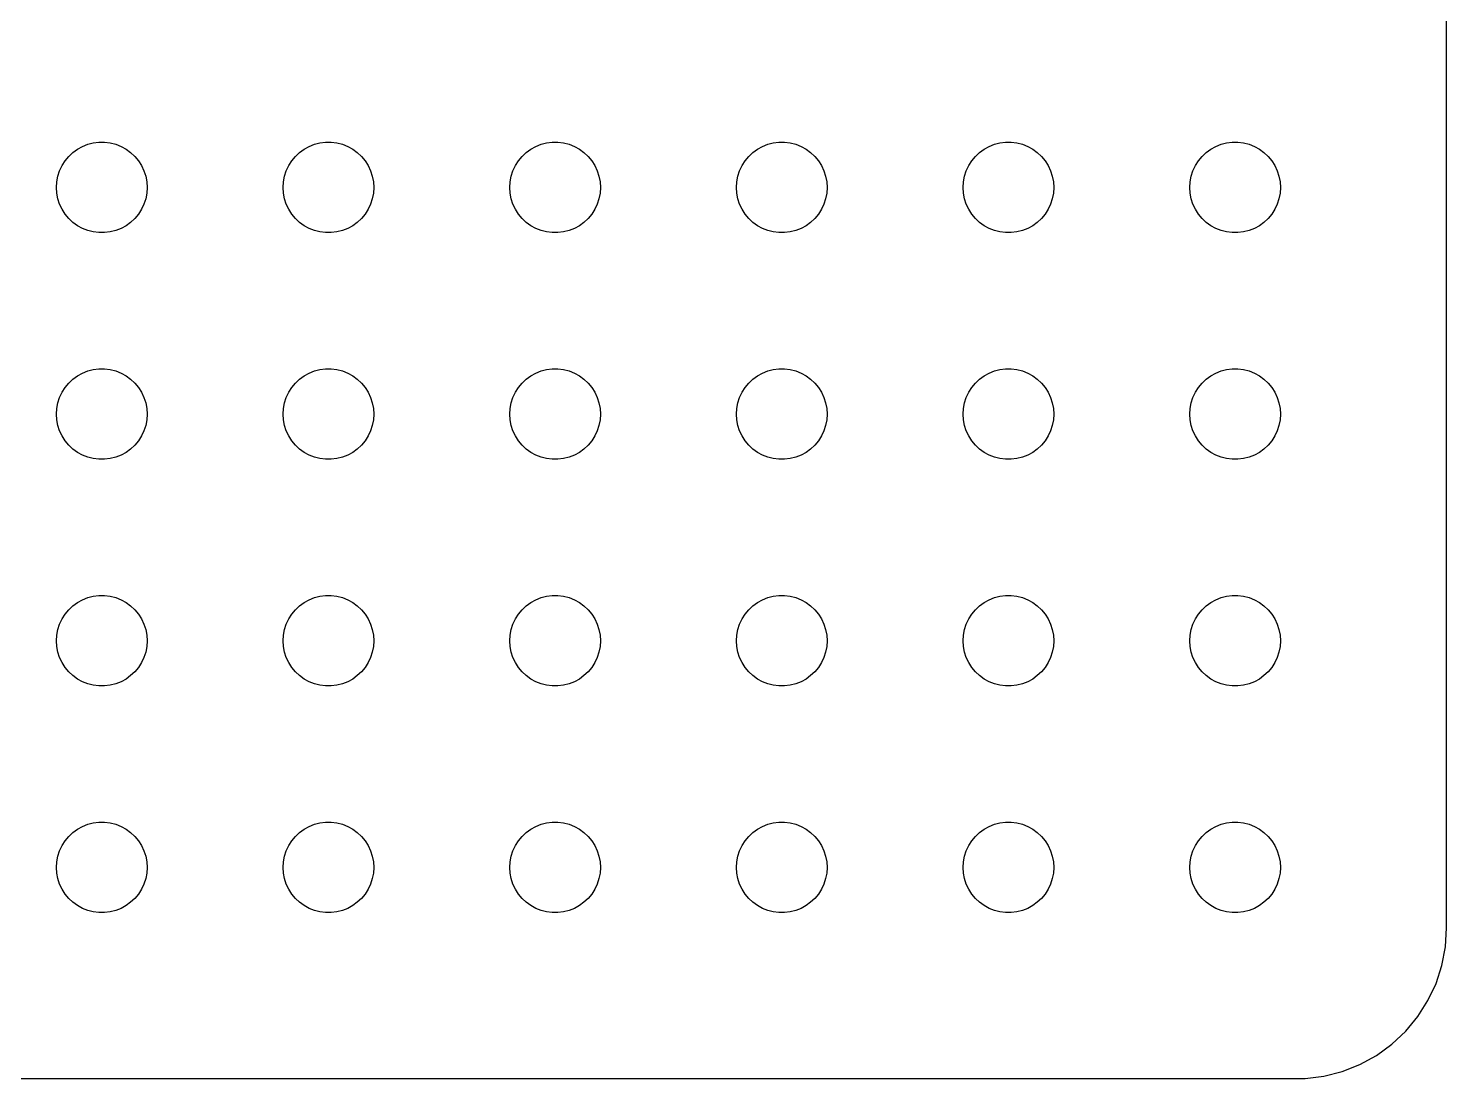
# Model space of a CAD drawing. Header units: metres. Extents: x -180 to 180, y -37 to 37.
# Drawn here: x 132.57 to 179.5, y -36.99 to -2.24 of the extents above; entities that cross this region are included whole.
import ezdxf

# ---------------------------------------------------------------- set-up
doc = ezdxf.new("R2010")
doc.units = ezdxf.units.M

msp = doc.modelspace()

# ---------------------------------------------------------------- linework, layer by layer
for p, q in [((179.5, -32), (179.5, 32)), ((134.361, -6.14275), (134.536, -6.07341)), ((134.536, -6.07341), (134.719, -6.02657)), ((134.719, -6.02657), (134.906, -6.00294)), ((134.906, -6.00294), (135.094, -6.00294)), ((135.094, -6.00294), (135.281, -6.02657)), ((135.281, -6.02657), (135.464, -6.07341)), ((135.464, -6.07341), (135.639, -6.14275)), ((141.861, -6.14275), (142.036, -6.07341)), ((142.036, -6.07341), (142.219, -6.02657)), ((142.219, -6.02657), (142.406, -6.00294)), ((142.406, -6.00294), (142.594, -6.00294)), ((142.594, -6.00294), (142.781, -6.02657)), ((142.781, -6.02657), (142.964, -6.07341)), ((142.964, -6.07341), (143.139, -6.14275)), ((149.361, -6.14275), (149.536, -6.07341)), ((149.536, -6.07341), (149.719, -6.02657)), ((149.719, -6.02657), (149.906, -6.00294)), ((149.906, -6.00294), (150.094, -6.00294)), ((150.094, -6.00294), (150.281, -6.02657)), ((150.281, -6.02657), (150.464, -6.07341)), ((150.464, -6.07341), (150.639, -6.14275)), ((156.861, -6.14275), (157.036, -6.07341)), ((157.036, -6.07341), (157.219, -6.02657)), ((157.219, -6.02657), (157.406, -6.00294)), ((157.406, -6.00294), (157.594, -6.00294)), ((157.594, -6.00294), (157.781, -6.02657)), ((157.781, -6.02657), (157.964, -6.07341)), ((157.964, -6.07341), (158.139, -6.14275)), ((164.361, -6.14275), (164.536, -6.07341)), ((164.536, -6.07341), (164.719, -6.02657)), ((164.719, -6.02657), (164.906, -6.00294)), ((164.906, -6.00294), (165.094, -6.00294)), ((165.094, -6.00294), (165.281, -6.02657)), ((165.281, -6.02657), (165.464, -6.07341)), ((165.464, -6.07341), (165.639, -6.14275)), ((171.861, -6.14275), (172.036, -6.07341)), ((172.036, -6.07341), (172.219, -6.02657)), ((172.219, -6.02657), (172.406, -6.00294)), ((172.406, -6.00294), (172.594, -6.00294)), ((172.594, -6.00294), (172.781, -6.02657)), ((172.781, -6.02657), (172.964, -6.07341)), ((172.964, -6.07341), (173.139, -6.14275)), ((133.786, -6.61832), (133.907, -6.47318)), ((133.907, -6.47318), (134.044, -6.34422)), ((134.044, -6.34422), (134.196, -6.23351)), ((134.196, -6.23351), (134.361, -6.14275)), ((135.639, -6.14275), (135.804, -6.23351)), ((135.804, -6.23351), (135.956, -6.34422)), ((135.956, -6.34422), (136.093, -6.47318)), ((136.093, -6.47318), (136.214, -6.61832)), ((141.286, -6.61832), (141.407, -6.47318)), ((141.407, -6.47318), (141.544, -6.34422)), ((141.544, -6.34422), (141.696, -6.23351)), ((141.696, -6.23351), (141.861, -6.14275)), ((143.139, -6.14275), (143.304, -6.23351)), ((143.304, -6.23351), (143.456, -6.34422)), ((143.456, -6.34422), (143.593, -6.47318)), ((143.593, -6.47318), (143.714, -6.61832)), ((148.786, -6.61832), (148.907, -6.47318)), ((148.907, -6.47318), (149.044, -6.34422)), ((149.044, -6.34422), (149.196, -6.23351)), ((149.196, -6.23351), (149.361, -6.14275)), ((150.639, -6.14275), (150.804, -6.23351)), ((150.804, -6.23351), (150.956, -6.34422)), ((150.956, -6.34422), (151.093, -6.47318)), ((151.093, -6.47318), (151.214, -6.61832)), ((156.286, -6.61832), (156.407, -6.47318)), ((156.407, -6.47318), (156.544, -6.34422)), ((156.544, -6.34422), (156.696, -6.23351)), ((156.696, -6.23351), (156.861, -6.14275)), ((158.139, -6.14275), (158.304, -6.23351)), ((158.304, -6.23351), (158.456, -6.34422)), ((158.456, -6.34422), (158.593, -6.47318)), ((158.593, -6.47318), (158.714, -6.61832)), ((163.786, -6.61832), (163.907, -6.47318)), ((163.907, -6.47318), (164.044, -6.34422)), ((164.044, -6.34422), (164.196, -6.23351)), ((164.196, -6.23351), (164.361, -6.14275)), ((165.639, -6.14275), (165.804, -6.23351)), ((165.804, -6.23351), (165.956, -6.34422)), ((165.956, -6.34422), (166.093, -6.47318)), ((166.093, -6.47318), (166.214, -6.61832)), ((171.286, -6.61832), (171.407, -6.47318)), ((171.407, -6.47318), (171.544, -6.34422)), ((171.544, -6.34422), (171.696, -6.23351)), ((171.696, -6.23351), (171.861, -6.14275)), ((173.139, -6.14275), (173.304, -6.23351)), ((173.304, -6.23351), (173.456, -6.34422)), ((173.456, -6.34422), (173.593, -6.47318)), ((173.593, -6.47318), (173.714, -6.61832)), ((133.547, -7.12695), (133.605, -6.9478)), ((133.605, -6.9478), (133.686, -6.77736)), ((133.686, -6.77736), (133.786, -6.61832)), ((136.214, -6.61832), (136.314, -6.77736)), ((136.314, -6.77736), (136.395, -6.9478)), ((136.395, -6.9478), (136.453, -7.12695)), ((141.047, -7.12695), (141.105, -6.9478)), ((141.105, -6.9478), (141.186, -6.77736)), ((141.186, -6.77736), (141.286, -6.61832)), ((143.714, -6.61832), (143.814, -6.77736)), ((143.814, -6.77736), (143.895, -6.9478)), ((143.895, -6.9478), (143.953, -7.12695)), ((148.547, -7.12695), (148.605, -6.9478)), ((148.605, -6.9478), (148.686, -6.77736)), ((148.686, -6.77736), (148.786, -6.61832)), ((151.214, -6.61832), (151.314, -6.77736)), ((151.314, -6.77736), (151.395, -6.9478)), ((151.395, -6.9478), (151.453, -7.12695)), ((156.047, -7.12695), (156.105, -6.9478)), ((156.105, -6.9478), (156.186, -6.77736)), ((156.186, -6.77736), (156.286, -6.61832)), ((158.714, -6.61832), (158.814, -6.77736)), ((158.814, -6.77736), (158.895, -6.9478)), ((158.895, -6.9478), (158.953, -7.12695)), ((163.547, -7.12695), (163.605, -6.9478)), ((163.605, -6.9478), (163.686, -6.77736)), ((163.686, -6.77736), (163.786, -6.61832)), ((166.214, -6.61832), (166.314, -6.77736)), ((166.314, -6.77736), (166.395, -6.9478)), ((166.395, -6.9478), (166.453, -7.12695)), ((171.047, -7.12695), (171.105, -6.9478)), ((171.105, -6.9478), (171.186, -6.77736)), ((171.186, -6.77736), (171.286, -6.61832)), ((173.714, -6.61832), (173.814, -6.77736)), ((173.814, -6.77736), (173.895, -6.9478)), ((173.895, -6.9478), (173.953, -7.12695)), ((133.5, -7.5), (133.512, -7.312)), ((133.512, -7.68799), (133.5, -7.5)), ((133.512, -7.312), (133.547, -7.12695)), ((136.453, -7.12695), (136.488, -7.312)), ((136.488, -7.312), (136.5, -7.5)), ((136.5, -7.5), (136.488, -7.68799)), ((141, -7.5), (141.012, -7.312)), ((141.012, -7.68799), (141, -7.5)), ((141.012, -7.312), (141.047, -7.12695)), ((143.953, -7.12695), (143.988, -7.312)), ((143.988, -7.312), (144, -7.5)), ((144, -7.5), (143.988, -7.68799)), ((148.5, -7.5), (148.512, -7.312)), ((148.512, -7.68799), (148.5, -7.5)), ((148.512, -7.312), (148.547, -7.12695)), ((151.453, -7.12695), (151.488, -7.312)), ((151.488, -7.312), (151.5, -7.5)), ((151.5, -7.5), (151.488, -7.68799)), ((156, -7.5), (156.012, -7.312)), ((156.012, -7.68799), (156, -7.5)), ((156.012, -7.312), (156.047, -7.12695)), ((158.953, -7.12695), (158.988, -7.312)), ((158.988, -7.312), (159, -7.5)), ((159, -7.5), (158.988, -7.68799)), ((163.5, -7.5), (163.512, -7.312)), ((163.512, -7.68799), (163.5, -7.5)), ((163.512, -7.312), (163.547, -7.12695)), ((166.453, -7.12695), (166.488, -7.312)), ((166.488, -7.312), (166.5, -7.5)), ((166.5, -7.5), (166.488, -7.68799)), ((171, -7.5), (171.012, -7.312)), ((171.012, -7.68799), (171, -7.5)), ((171.012, -7.312), (171.047, -7.12695)), ((173.953, -7.12695), (173.988, -7.312)), ((173.988, -7.312), (174, -7.5)), ((174, -7.5), (173.988, -7.68799)), ((133.547, -7.87303), (133.512, -7.68799)), ((133.605, -8.05219), (133.547, -7.87303)), ((136.453, -7.87303), (136.395, -8.05219)), ((136.488, -7.68799), (136.453, -7.87303)), ((141.047, -7.87303), (141.012, -7.68799)), ((141.105, -8.05219), (141.047, -7.87303)), ((143.953, -7.87303), (143.895, -8.05219)), ((143.988, -7.68799), (143.953, -7.87303)), ((148.547, -7.87303), (148.512, -7.68799)), ((148.605, -8.05219), (148.547, -7.87303)), ((151.453, -7.87303), (151.395, -8.05219)), ((151.488, -7.68799), (151.453, -7.87303)), ((156.047, -7.87303), (156.012, -7.68799)), ((156.105, -8.05219), (156.047, -7.87303)), ((158.953, -7.87303), (158.895, -8.05219)), ((158.988, -7.68799), (158.953, -7.87303)), ((163.547, -7.87303), (163.512, -7.68799)), ((163.605, -8.05219), (163.547, -7.87303)), ((166.453, -7.87303), (166.395, -8.05219)), ((166.488, -7.68799), (166.453, -7.87303)), ((171.047, -7.87303), (171.012, -7.68799)), ((171.105, -8.05219), (171.047, -7.87303)), ((173.953, -7.87303), (173.895, -8.05219)), ((173.988, -7.68799), (173.953, -7.87303)), ((133.686, -8.22263), (133.605, -8.05219)), ((133.786, -8.38167), (133.686, -8.22263)), ((133.907, -8.52681), (133.786, -8.38167)), ((136.214, -8.38167), (136.093, -8.52681)), ((136.314, -8.22263), (136.214, -8.38167)), ((136.395, -8.05219), (136.314, -8.22263)), ((141.186, -8.22263), (141.105, -8.05219)), ((141.286, -8.38167), (141.186, -8.22263)), ((141.407, -8.52681), (141.286, -8.38167)), ((143.714, -8.38167), (143.593, -8.52681)), ((143.814, -8.22263), (143.714, -8.38167)), ((143.895, -8.05219), (143.814, -8.22263)), ((148.686, -8.22263), (148.605, -8.05219)), ((148.786, -8.38167), (148.686, -8.22263)), ((148.907, -8.52681), (148.786, -8.38167)), ((151.214, -8.38167), (151.093, -8.52681)), ((151.314, -8.22263), (151.214, -8.38167)), ((151.395, -8.05219), (151.314, -8.22263)), ((156.186, -8.22263), (156.105, -8.05219)), ((156.286, -8.38167), (156.186, -8.22263)), ((156.407, -8.52681), (156.286, -8.38167)), ((158.714, -8.38167), (158.593, -8.52681)), ((158.814, -8.22263), (158.714, -8.38167)), ((158.895, -8.05219), (158.814, -8.22263)), ((163.686, -8.22263), (163.605, -8.05219)), ((163.786, -8.38167), (163.686, -8.22263)), ((163.907, -8.52681), (163.786, -8.38167)), ((166.214, -8.38167), (166.093, -8.52681)), ((166.314, -8.22263), (166.214, -8.38167)), ((166.395, -8.05219), (166.314, -8.22263)), ((171.186, -8.22263), (171.105, -8.05219)), ((171.286, -8.38167), (171.186, -8.22263)), ((171.407, -8.52681), (171.286, -8.38167)), ((173.714, -8.38167), (173.593, -8.52681)), ((173.814, -8.22263), (173.714, -8.38167)), ((173.895, -8.05219), (173.814, -8.22263)), ((134.044, -8.65576), (133.907, -8.52681)), ((134.196, -8.76648), (134.044, -8.65576)), ((134.361, -8.85724), (134.196, -8.76648)), ((134.536, -8.92657), (134.361, -8.85724)), ((135.639, -8.85724), (135.464, -8.92657)), ((135.804, -8.76648), (135.639, -8.85724)), ((135.956, -8.65576), (135.804, -8.76648)), ((136.093, -8.52681), (135.956, -8.65576)), ((141.544, -8.65576), (141.407, -8.52681)), ((141.696, -8.76648), (141.544, -8.65576)), ((141.861, -8.85724), (141.696, -8.76648)), ((142.036, -8.92657), (141.861, -8.85724)), ((143.139, -8.85724), (142.964, -8.92657)), ((143.304, -8.76648), (143.139, -8.85724)), ((143.456, -8.65576), (143.304, -8.76648)), ((143.593, -8.52681), (143.456, -8.65576)), ((149.044, -8.65576), (148.907, -8.52681)), ((149.196, -8.76648), (149.044, -8.65576)), ((149.361, -8.85724), (149.196, -8.76648)), ((149.536, -8.92657), (149.361, -8.85724)), ((150.639, -8.85724), (150.464, -8.92657)), ((150.804, -8.76648), (150.639, -8.85724)), ((150.956, -8.65576), (150.804, -8.76648)), ((151.093, -8.52681), (150.956, -8.65576)), ((156.544, -8.65576), (156.407, -8.52681)), ((156.696, -8.76648), (156.544, -8.65576)), ((156.861, -8.85724), (156.696, -8.76648)), ((157.036, -8.92657), (156.861, -8.85724)), ((158.139, -8.85724), (157.964, -8.92657)), ((158.304, -8.76648), (158.139, -8.85724)), ((158.456, -8.65576), (158.304, -8.76648)), ((158.593, -8.52681), (158.456, -8.65576)), ((164.044, -8.65576), (163.907, -8.52681)), ((164.196, -8.76648), (164.044, -8.65576)), ((164.361, -8.85724), (164.196, -8.76648)), ((164.536, -8.92657), (164.361, -8.85724)), ((165.639, -8.85724), (165.464, -8.92657)), ((165.804, -8.76648), (165.639, -8.85724)), ((165.956, -8.65576), (165.804, -8.76648)), ((166.093, -8.52681), (165.956, -8.65576)), ((171.544, -8.65576), (171.407, -8.52681)), ((171.696, -8.76648), (171.544, -8.65576)), ((171.861, -8.85724), (171.696, -8.76648)), ((172.036, -8.92657), (171.861, -8.85724)), ((173.139, -8.85724), (172.964, -8.92657)), ((173.304, -8.76648), (173.139, -8.85724)), ((173.456, -8.65576), (173.304, -8.76648)), ((173.593, -8.52681), (173.456, -8.65576)), ((134.719, -8.97342), (134.536, -8.92657)), ((134.906, -8.99704), (134.719, -8.97342)), ((135.094, -8.99704), (134.906, -8.99704)), ((135.281, -8.97342), (135.094, -8.99704)), ((135.464, -8.92657), (135.281, -8.97342)), ((142.219, -8.97342), (142.036, -8.92657)), ((142.406, -8.99704), (142.219, -8.97342)), ((142.594, -8.99704), (142.406, -8.99704)), ((142.781, -8.97342), (142.594, -8.99704)), ((142.964, -8.92657), (142.781, -8.97342)), ((149.719, -8.97342), (149.536, -8.92657)), ((149.906, -8.99704), (149.719, -8.97342)), ((150.094, -8.99704), (149.906, -8.99704)), ((150.281, -8.97342), (150.094, -8.99704)), ((150.464, -8.92657), (150.281, -8.97342)), ((157.219, -8.97342), (157.036, -8.92657)), ((157.406, -8.99704), (157.219, -8.97342)), ((157.594, -8.99704), (157.406, -8.99704)), ((157.781, -8.97342), (157.594, -8.99704)), ((157.964, -8.92657), (157.781, -8.97342)), ((164.719, -8.97342), (164.536, -8.92657)), ((164.906, -8.99704), (164.719, -8.97342)), ((165.094, -8.99704), (164.906, -8.99704)), ((165.281, -8.97342), (165.094, -8.99704)), ((165.464, -8.92657), (165.281, -8.97342)), ((172.219, -8.97342), (172.036, -8.92657)), ((172.406, -8.99704), (172.219, -8.97342)), ((172.594, -8.99704), (172.406, -8.99704)), ((172.781, -8.97342), (172.594, -8.99704)), ((172.964, -8.92657), (172.781, -8.97342)), ((134.361, -13.6427), (134.536, -13.5734)), ((134.536, -13.5734), (134.719, -13.5266)), ((134.719, -13.5266), (134.906, -13.5029)), ((134.906, -13.5029), (135.094, -13.5029)), ((135.094, -13.5029), (135.281, -13.5266)), ((135.281, -13.5266), (135.464, -13.5734)), ((135.464, -13.5734), (135.639, -13.6427)), ((141.861, -13.6427), (142.036, -13.5734)), ((142.036, -13.5734), (142.219, -13.5266)), ((142.219, -13.5266), (142.406, -13.5029)), ((142.406, -13.5029), (142.594, -13.5029)), ((142.594, -13.5029), (142.781, -13.5266)), ((142.781, -13.5266), (142.964, -13.5734)), ((142.964, -13.5734), (143.139, -13.6427)), ((149.361, -13.6427), (149.536, -13.5734)), ((149.536, -13.5734), (149.719, -13.5266)), ((149.719, -13.5266), (149.906, -13.5029)), ((149.906, -13.5029), (150.094, -13.5029)), ((150.094, -13.5029), (150.281, -13.5266)), ((150.281, -13.5266), (150.464, -13.5734)), ((150.464, -13.5734), (150.639, -13.6427)), ((156.861, -13.6427), (157.036, -13.5734)), ((157.036, -13.5734), (157.219, -13.5266)), ((157.219, -13.5266), (157.406, -13.5029)), ((157.406, -13.5029), (157.594, -13.5029)), ((157.594, -13.5029), (157.781, -13.5266)), ((157.781, -13.5266), (157.964, -13.5734)), ((157.964, -13.5734), (158.139, -13.6427)), ((164.361, -13.6427), (164.536, -13.5734)), ((164.536, -13.5734), (164.719, -13.5266)), ((164.719, -13.5266), (164.906, -13.5029)), ((164.906, -13.5029), (165.094, -13.5029)), ((165.094, -13.5029), (165.281, -13.5266)), ((165.281, -13.5266), (165.464, -13.5734)), ((165.464, -13.5734), (165.639, -13.6427)), ((171.861, -13.6427), (172.036, -13.5734)), ((172.036, -13.5734), (172.219, -13.5266)), ((172.219, -13.5266), (172.406, -13.5029)), ((172.406, -13.5029), (172.594, -13.5029)), ((172.594, -13.5029), (172.781, -13.5266)), ((172.781, -13.5266), (172.964, -13.5734)), ((172.964, -13.5734), (173.139, -13.6427)), ((133.786, -14.1183), (133.907, -13.9732)), ((133.907, -13.9732), (134.044, -13.8442)), ((134.044, -13.8442), (134.196, -13.7335)), ((134.196, -13.7335), (134.361, -13.6427)), ((135.639, -13.6427), (135.804, -13.7335)), ((135.804, -13.7335), (135.956, -13.8442)), ((135.956, -13.8442), (136.093, -13.9732)), ((136.093, -13.9732), (136.214, -14.1183)), ((141.286, -14.1183), (141.407, -13.9732)), ((141.407, -13.9732), (141.544, -13.8442)), ((141.544, -13.8442), (141.696, -13.7335)), ((141.696, -13.7335), (141.861, -13.6427)), ((143.139, -13.6427), (143.304, -13.7335)), ((143.304, -13.7335), (143.456, -13.8442)), ((143.456, -13.8442), (143.593, -13.9732)), ((143.593, -13.9732), (143.714, -14.1183)), ((148.786, -14.1183), (148.907, -13.9732)), ((148.907, -13.9732), (149.044, -13.8442)), ((149.044, -13.8442), (149.196, -13.7335)), ((149.196, -13.7335), (149.361, -13.6427)), ((150.639, -13.6427), (150.804, -13.7335)), ((150.804, -13.7335), (150.956, -13.8442)), ((150.956, -13.8442), (151.093, -13.9732)), ((151.093, -13.9732), (151.214, -14.1183)), ((156.286, -14.1183), (156.407, -13.9732)), ((156.407, -13.9732), (156.544, -13.8442)), ((156.544, -13.8442), (156.696, -13.7335)), ((156.696, -13.7335), (156.861, -13.6427)), ((158.139, -13.6427), (158.304, -13.7335)), ((158.304, -13.7335), (158.456, -13.8442)), ((158.456, -13.8442), (158.593, -13.9732)), ((158.593, -13.9732), (158.714, -14.1183)), ((163.786, -14.1183), (163.907, -13.9732)), ((163.907, -13.9732), (164.044, -13.8442)), ((164.044, -13.8442), (164.196, -13.7335)), ((164.196, -13.7335), (164.361, -13.6427)), ((165.639, -13.6427), (165.804, -13.7335)), ((165.804, -13.7335), (165.956, -13.8442)), ((165.956, -13.8442), (166.093, -13.9732)), ((166.093, -13.9732), (166.214, -14.1183)), ((171.286, -14.1183), (171.407, -13.9732)), ((171.407, -13.9732), (171.544, -13.8442)), ((171.544, -13.8442), (171.696, -13.7335)), ((171.696, -13.7335), (171.861, -13.6427)), ((173.139, -13.6427), (173.304, -13.7335)), ((173.304, -13.7335), (173.456, -13.8442)), ((173.456, -13.8442), (173.593, -13.9732)), ((173.593, -13.9732), (173.714, -14.1183)), ((133.547, -14.627), (133.605, -14.4478)), ((133.605, -14.4478), (133.686, -14.2774)), ((133.686, -14.2774), (133.786, -14.1183)), ((136.214, -14.1183), (136.314, -14.2774)), ((136.314, -14.2774), (136.395, -14.4478)), ((136.395, -14.4478), (136.453, -14.627)), ((141.047, -14.627), (141.105, -14.4478)), ((141.105, -14.4478), (141.186, -14.2774)), ((141.186, -14.2774), (141.286, -14.1183)), ((143.714, -14.1183), (143.814, -14.2774)), ((143.814, -14.2774), (143.895, -14.4478)), ((143.895, -14.4478), (143.953, -14.627)), ((148.547, -14.627), (148.605, -14.4478)), ((148.605, -14.4478), (148.686, -14.2774)), ((148.686, -14.2774), (148.786, -14.1183)), ((151.214, -14.1183), (151.314, -14.2774)), ((151.314, -14.2774), (151.395, -14.4478)), ((151.395, -14.4478), (151.453, -14.627)), ((156.047, -14.627), (156.105, -14.4478)), ((156.105, -14.4478), (156.186, -14.2774)), ((156.186, -14.2774), (156.286, -14.1183)), ((158.714, -14.1183), (158.814, -14.2774)), ((158.814, -14.2774), (158.895, -14.4478)), ((158.895, -14.4478), (158.953, -14.627)), ((163.547, -14.627), (163.605, -14.4478)), ((163.605, -14.4478), (163.686, -14.2774)), ((163.686, -14.2774), (163.786, -14.1183)), ((166.214, -14.1183), (166.314, -14.2774)), ((166.314, -14.2774), (166.395, -14.4478)), ((166.395, -14.4478), (166.453, -14.627)), ((171.047, -14.627), (171.105, -14.4478)), ((171.105, -14.4478), (171.186, -14.2774)), ((171.186, -14.2774), (171.286, -14.1183)), ((173.714, -14.1183), (173.814, -14.2774)), ((173.814, -14.2774), (173.895, -14.4478)), ((173.895, -14.4478), (173.953, -14.627)), ((133.5, -15), (133.512, -14.812)), ((133.512, -15.188), (133.5, -15)), ((133.512, -14.812), (133.547, -14.627)), ((136.453, -14.627), (136.488, -14.812)), ((136.488, -14.812), (136.5, -15)), ((136.5, -15), (136.488, -15.188)), ((141, -15), (141.012, -14.812)), ((141.012, -15.188), (141, -15)), ((141.012, -14.812), (141.047, -14.627)), ((143.953, -14.627), (143.988, -14.812)), ((143.988, -14.812), (144, -15)), ((144, -15), (143.988, -15.188)), ((148.5, -15), (148.512, -14.812)), ((148.512, -15.188), (148.5, -15)), ((148.512, -14.812), (148.547, -14.627)), ((151.453, -14.627), (151.488, -14.812)), ((151.488, -14.812), (151.5, -15)), ((151.5, -15), (151.488, -15.188)), ((156, -15), (156.012, -14.812)), ((156.012, -15.188), (156, -15)), ((156.012, -14.812), (156.047, -14.627)), ((158.953, -14.627), (158.988, -14.812)), ((158.988, -14.812), (159, -15)), ((159, -15), (158.988, -15.188)), ((163.5, -15), (163.512, -14.812)), ((163.512, -15.188), (163.5, -15)), ((163.512, -14.812), (163.547, -14.627)), ((166.453, -14.627), (166.488, -14.812)), ((166.488, -14.812), (166.5, -15)), ((166.5, -15), (166.488, -15.188)), ((171, -15), (171.012, -14.812)), ((171.012, -15.188), (171, -15)), ((171.012, -14.812), (171.047, -14.627)), ((173.953, -14.627), (173.988, -14.812)), ((173.988, -14.812), (174, -15)), ((174, -15), (173.988, -15.188)), ((133.547, -15.373), (133.512, -15.188)), ((133.605, -15.5522), (133.547, -15.373)), ((136.453, -15.373), (136.395, -15.5522)), ((136.488, -15.188), (136.453, -15.373)), ((141.047, -15.373), (141.012, -15.188)), ((141.105, -15.5522), (141.047, -15.373)), ((143.953, -15.373), (143.895, -15.5522)), ((143.988, -15.188), (143.953, -15.373)), ((148.547, -15.373), (148.512, -15.188)), ((148.605, -15.5522), (148.547, -15.373)), ((151.453, -15.373), (151.395, -15.5522)), ((151.488, -15.188), (151.453, -15.373)), ((156.047, -15.373), (156.012, -15.188)), ((156.105, -15.5522), (156.047, -15.373)), ((158.953, -15.373), (158.895, -15.5522)), ((158.988, -15.188), (158.953, -15.373)), ((163.547, -15.373), (163.512, -15.188)), ((163.605, -15.5522), (163.547, -15.373)), ((166.453, -15.373), (166.395, -15.5522)), ((166.488, -15.188), (166.453, -15.373)), ((171.047, -15.373), (171.012, -15.188)), ((171.105, -15.5522), (171.047, -15.373)), ((173.953, -15.373), (173.895, -15.5522)), ((173.988, -15.188), (173.953, -15.373)), ((133.686, -15.7226), (133.605, -15.5522)), ((133.786, -15.8817), (133.686, -15.7226)), ((133.907, -16.0268), (133.786, -15.8817)), ((136.214, -15.8817), (136.093, -16.0268)), ((136.314, -15.7226), (136.214, -15.8817)), ((136.395, -15.5522), (136.314, -15.7226)), ((141.186, -15.7226), (141.105, -15.5522)), ((141.286, -15.8817), (141.186, -15.7226)), ((141.407, -16.0268), (141.286, -15.8817)), ((143.714, -15.8817), (143.593, -16.0268)), ((143.814, -15.7226), (143.714, -15.8817)), ((143.895, -15.5522), (143.814, -15.7226)), ((148.686, -15.7226), (148.605, -15.5522)), ((148.786, -15.8817), (148.686, -15.7226)), ((148.907, -16.0268), (148.786, -15.8817)), ((151.214, -15.8817), (151.093, -16.0268)), ((151.314, -15.7226), (151.214, -15.8817)), ((151.395, -15.5522), (151.314, -15.7226)), ((156.186, -15.7226), (156.105, -15.5522)), ((156.286, -15.8817), (156.186, -15.7226)), ((156.407, -16.0268), (156.286, -15.8817)), ((158.714, -15.8817), (158.593, -16.0268)), ((158.814, -15.7226), (158.714, -15.8817)), ((158.895, -15.5522), (158.814, -15.7226)), ((163.686, -15.7226), (163.605, -15.5522)), ((163.786, -15.8817), (163.686, -15.7226)), ((163.907, -16.0268), (163.786, -15.8817)), ((166.214, -15.8817), (166.093, -16.0268)), ((166.314, -15.7226), (166.214, -15.8817)), ((166.395, -15.5522), (166.314, -15.7226)), ((171.186, -15.7226), (171.105, -15.5522)), ((171.286, -15.8817), (171.186, -15.7226)), ((171.407, -16.0268), (171.286, -15.8817)), ((173.714, -15.8817), (173.593, -16.0268)), ((173.814, -15.7226), (173.714, -15.8817)), ((173.895, -15.5522), (173.814, -15.7226)), ((134.044, -16.1558), (133.907, -16.0268)), ((134.196, -16.2665), (134.044, -16.1558)), ((134.361, -16.3572), (134.196, -16.2665)), ((134.536, -16.4266), (134.361, -16.3572)), ((135.639, -16.3572), (135.464, -16.4266)), ((135.804, -16.2665), (135.639, -16.3572)), ((135.956, -16.1558), (135.804, -16.2665)), ((136.093, -16.0268), (135.956, -16.1558)), ((141.544, -16.1558), (141.407, -16.0268)), ((141.696, -16.2665), (141.544, -16.1558)), ((141.861, -16.3572), (141.696, -16.2665)), ((142.036, -16.4266), (141.861, -16.3572)), ((143.139, -16.3572), (142.964, -16.4266)), ((143.304, -16.2665), (143.139, -16.3572)), ((143.456, -16.1558), (143.304, -16.2665)), ((143.593, -16.0268), (143.456, -16.1558)), ((149.044, -16.1558), (148.907, -16.0268)), ((149.196, -16.2665), (149.044, -16.1558)), ((149.361, -16.3572), (149.196, -16.2665)), ((149.536, -16.4266), (149.361, -16.3572)), ((150.639, -16.3572), (150.464, -16.4266)), ((150.804, -16.2665), (150.639, -16.3572)), ((150.956, -16.1558), (150.804, -16.2665)), ((151.093, -16.0268), (150.956, -16.1558)), ((156.544, -16.1558), (156.407, -16.0268)), ((156.696, -16.2665), (156.544, -16.1558)), ((156.861, -16.3572), (156.696, -16.2665)), ((157.036, -16.4266), (156.861, -16.3572)), ((158.139, -16.3572), (157.964, -16.4266)), ((158.304, -16.2665), (158.139, -16.3572)), ((158.456, -16.1558), (158.304, -16.2665)), ((158.593, -16.0268), (158.456, -16.1558)), ((164.044, -16.1558), (163.907, -16.0268)), ((164.196, -16.2665), (164.044, -16.1558)), ((164.361, -16.3572), (164.196, -16.2665)), ((164.536, -16.4266), (164.361, -16.3572)), ((165.639, -16.3572), (165.464, -16.4266)), ((165.804, -16.2665), (165.639, -16.3572)), ((165.956, -16.1558), (165.804, -16.2665)), ((166.093, -16.0268), (165.956, -16.1558)), ((171.544, -16.1558), (171.407, -16.0268)), ((171.696, -16.2665), (171.544, -16.1558)), ((171.861, -16.3572), (171.696, -16.2665)), ((172.036, -16.4266), (171.861, -16.3572)), ((173.139, -16.3572), (172.964, -16.4266)), ((173.304, -16.2665), (173.139, -16.3572)), ((173.456, -16.1558), (173.304, -16.2665)), ((173.593, -16.0268), (173.456, -16.1558)), ((134.719, -16.4734), (134.536, -16.4266)), ((134.906, -16.497), (134.719, -16.4734)), ((135.094, -16.497), (134.906, -16.497)), ((135.281, -16.4734), (135.094, -16.497)), ((135.464, -16.4266), (135.281, -16.4734)), ((142.219, -16.4734), (142.036, -16.4266)), ((142.406, -16.497), (142.219, -16.4734)), ((142.594, -16.497), (142.406, -16.497)), ((142.781, -16.4734), (142.594, -16.497)), ((142.964, -16.4266), (142.781, -16.4734)), ((149.719, -16.4734), (149.536, -16.4266)), ((149.906, -16.497), (149.719, -16.4734)), ((150.094, -16.497), (149.906, -16.497)), ((150.281, -16.4734), (150.094, -16.497)), ((150.464, -16.4266), (150.281, -16.4734)), ((157.219, -16.4734), (157.036, -16.4266)), ((157.406, -16.497), (157.219, -16.4734)), ((157.594, -16.497), (157.406, -16.497)), ((157.781, -16.4734), (157.594, -16.497)), ((157.964, -16.4266), (157.781, -16.4734)), ((164.719, -16.4734), (164.536, -16.4266)), ((164.906, -16.497), (164.719, -16.4734)), ((165.094, -16.497), (164.906, -16.497)), ((165.281, -16.4734), (165.094, -16.497)), ((165.464, -16.4266), (165.281, -16.4734)), ((172.219, -16.4734), (172.036, -16.4266)), ((172.406, -16.497), (172.219, -16.4734)), ((172.594, -16.497), (172.406, -16.497)), ((172.781, -16.4734), (172.594, -16.497)), ((172.964, -16.4266), (172.781, -16.4734)), ((134.361, -21.1427), (134.536, -21.0734)), ((134.536, -21.0734), (134.719, -21.0266)), ((134.719, -21.0266), (134.906, -21.003)), ((134.906, -21.003), (135.094, -21.003)), ((135.094, -21.003), (135.281, -21.0266)), ((135.281, -21.0266), (135.464, -21.0734)), ((135.464, -21.0734), (135.639, -21.1427)), ((141.861, -21.1427), (142.036, -21.0734)), ((142.036, -21.0734), (142.219, -21.0266)), ((142.219, -21.0266), (142.406, -21.003)), ((142.406, -21.003), (142.594, -21.003)), ((142.594, -21.003), (142.781, -21.0266)), ((142.781, -21.0266), (142.964, -21.0734)), ((142.964, -21.0734), (143.139, -21.1427)), ((149.361, -21.1427), (149.536, -21.0734)), ((149.536, -21.0734), (149.719, -21.0266)), ((149.719, -21.0266), (149.906, -21.003)), ((149.906, -21.003), (150.094, -21.003)), ((150.094, -21.003), (150.281, -21.0266)), ((150.281, -21.0266), (150.464, -21.0734)), ((150.464, -21.0734), (150.639, -21.1427)), ((156.861, -21.1427), (157.036, -21.0734)), ((157.036, -21.0734), (157.219, -21.0266)), ((157.219, -21.0266), (157.406, -21.003)), ((157.406, -21.003), (157.594, -21.003)), ((157.594, -21.003), (157.781, -21.0266)), ((157.781, -21.0266), (157.964, -21.0734)), ((157.964, -21.0734), (158.139, -21.1427)), ((164.361, -21.1427), (164.536, -21.0734)), ((164.536, -21.0734), (164.719, -21.0266)), ((164.719, -21.0266), (164.906, -21.003)), ((164.906, -21.003), (165.094, -21.003)), ((165.094, -21.003), (165.281, -21.0266)), ((165.281, -21.0266), (165.464, -21.0734)), ((165.464, -21.0734), (165.639, -21.1427)), ((171.861, -21.1427), (172.036, -21.0734)), ((172.036, -21.0734), (172.219, -21.0266)), ((172.219, -21.0266), (172.406, -21.003)), ((172.406, -21.003), (172.594, -21.003)), ((172.594, -21.003), (172.781, -21.0266)), ((172.781, -21.0266), (172.964, -21.0734)), ((172.964, -21.0734), (173.139, -21.1427)), ((133.786, -21.6183), (133.907, -21.4732)), ((133.907, -21.4732), (134.044, -21.3442)), ((134.044, -21.3442), (134.196, -21.2335)), ((134.196, -21.2335), (134.361, -21.1427)), ((135.639, -21.1427), (135.804, -21.2335)), ((135.804, -21.2335), (135.956, -21.3442)), ((135.956, -21.3442), (136.093, -21.4732)), ((136.093, -21.4732), (136.214, -21.6183)), ((141.286, -21.6183), (141.407, -21.4732)), ((141.407, -21.4732), (141.544, -21.3442)), ((141.544, -21.3442), (141.696, -21.2335)), ((141.696, -21.2335), (141.861, -21.1427)), ((143.139, -21.1427), (143.304, -21.2335)), ((143.304, -21.2335), (143.456, -21.3442)), ((143.456, -21.3442), (143.593, -21.4732)), ((143.593, -21.4732), (143.714, -21.6183)), ((148.786, -21.6183), (148.907, -21.4732)), ((148.907, -21.4732), (149.044, -21.3442)), ((149.044, -21.3442), (149.196, -21.2335)), ((149.196, -21.2335), (149.361, -21.1427)), ((150.639, -21.1427), (150.804, -21.2335)), ((150.804, -21.2335), (150.956, -21.3442)), ((150.956, -21.3442), (151.093, -21.4732)), ((151.093, -21.4732), (151.214, -21.6183)), ((156.286, -21.6183), (156.407, -21.4732)), ((156.407, -21.4732), (156.544, -21.3442)), ((156.544, -21.3442), (156.696, -21.2335)), ((156.696, -21.2335), (156.861, -21.1427)), ((158.139, -21.1427), (158.304, -21.2335)), ((158.304, -21.2335), (158.456, -21.3442)), ((158.456, -21.3442), (158.593, -21.4732)), ((158.593, -21.4732), (158.714, -21.6183)), ((163.786, -21.6183), (163.907, -21.4732)), ((163.907, -21.4732), (164.044, -21.3442)), ((164.044, -21.3442), (164.196, -21.2335)), ((164.196, -21.2335), (164.361, -21.1427)), ((165.639, -21.1427), (165.804, -21.2335)), ((165.804, -21.2335), (165.956, -21.3442)), ((165.956, -21.3442), (166.093, -21.4732)), ((166.093, -21.4732), (166.214, -21.6183)), ((171.286, -21.6183), (171.407, -21.4732)), ((171.407, -21.4732), (171.544, -21.3442)), ((171.544, -21.3442), (171.696, -21.2335)), ((171.696, -21.2335), (171.861, -21.1427)), ((173.139, -21.1427), (173.304, -21.2335)), ((173.304, -21.2335), (173.456, -21.3442)), ((173.456, -21.3442), (173.593, -21.4732)), ((173.593, -21.4732), (173.714, -21.6183)), ((133.547, -22.127), (133.605, -21.9478)), ((133.605, -21.9478), (133.686, -21.7774)), ((133.686, -21.7774), (133.786, -21.6183)), ((136.214, -21.6183), (136.314, -21.7774)), ((136.314, -21.7774), (136.395, -21.9478)), ((136.395, -21.9478), (136.453, -22.127)), ((141.047, -22.127), (141.105, -21.9478)), ((141.105, -21.9478), (141.186, -21.7774)), ((141.186, -21.7774), (141.286, -21.6183)), ((143.714, -21.6183), (143.814, -21.7774)), ((143.814, -21.7774), (143.895, -21.9478)), ((143.895, -21.9478), (143.953, -22.127)), ((148.547, -22.127), (148.605, -21.9478)), ((148.605, -21.9478), (148.686, -21.7774)), ((148.686, -21.7774), (148.786, -21.6183)), ((151.214, -21.6183), (151.314, -21.7774)), ((151.314, -21.7774), (151.395, -21.9478)), ((151.395, -21.9478), (151.453, -22.127)), ((156.047, -22.127), (156.105, -21.9478)), ((156.105, -21.9478), (156.186, -21.7774)), ((156.186, -21.7774), (156.286, -21.6183)), ((158.714, -21.6183), (158.814, -21.7774)), ((158.814, -21.7774), (158.895, -21.9478)), ((158.895, -21.9478), (158.953, -22.127)), ((163.547, -22.127), (163.605, -21.9478)), ((163.605, -21.9478), (163.686, -21.7774)), ((163.686, -21.7774), (163.786, -21.6183)), ((166.214, -21.6183), (166.314, -21.7774)), ((166.314, -21.7774), (166.395, -21.9478)), ((166.395, -21.9478), (166.453, -22.127)), ((171.047, -22.127), (171.105, -21.9478)), ((171.105, -21.9478), (171.186, -21.7774)), ((171.186, -21.7774), (171.286, -21.6183)), ((173.714, -21.6183), (173.814, -21.7774)), ((173.814, -21.7774), (173.895, -21.9478)), ((173.895, -21.9478), (173.953, -22.127)), ((133.5, -22.5), (133.512, -22.312)), ((133.512, -22.688), (133.5, -22.5)), ((133.512, -22.312), (133.547, -22.127)), ((136.453, -22.127), (136.488, -22.312)), ((136.488, -22.312), (136.5, -22.5)), ((136.5, -22.5), (136.488, -22.688)), ((141, -22.5), (141.012, -22.312)), ((141.012, -22.688), (141, -22.5)), ((141.012, -22.312), (141.047, -22.127)), ((143.953, -22.127), (143.988, -22.312)), ((143.988, -22.312), (144, -22.5)), ((144, -22.5), (143.988, -22.688)), ((148.5, -22.5), (148.512, -22.312)), ((148.512, -22.688), (148.5, -22.5)), ((148.512, -22.312), (148.547, -22.127)), ((151.453, -22.127), (151.488, -22.312)), ((151.488, -22.312), (151.5, -22.5)), ((151.5, -22.5), (151.488, -22.688)), ((156, -22.5), (156.012, -22.312)), ((156.012, -22.688), (156, -22.5)), ((156.012, -22.312), (156.047, -22.127)), ((158.953, -22.127), (158.988, -22.312)), ((158.988, -22.312), (159, -22.5)), ((159, -22.5), (158.988, -22.688)), ((163.5, -22.5), (163.512, -22.312)), ((163.512, -22.688), (163.5, -22.5)), ((163.512, -22.312), (163.547, -22.127)), ((166.453, -22.127), (166.488, -22.312)), ((166.488, -22.312), (166.5, -22.5)), ((166.5, -22.5), (166.488, -22.688)), ((171, -22.5), (171.012, -22.312)), ((171.012, -22.688), (171, -22.5)), ((171.012, -22.312), (171.047, -22.127)), ((173.953, -22.127), (173.988, -22.312)), ((173.988, -22.312), (174, -22.5)), ((174, -22.5), (173.988, -22.688)), ((133.547, -22.873), (133.512, -22.688)), ((133.605, -23.0522), (133.547, -22.873)), ((136.453, -22.873), (136.395, -23.0522)), ((136.488, -22.688), (136.453, -22.873)), ((141.047, -22.873), (141.012, -22.688)), ((141.105, -23.0522), (141.047, -22.873)), ((143.953, -22.873), (143.895, -23.0522)), ((143.988, -22.688), (143.953, -22.873)), ((148.547, -22.873), (148.512, -22.688)), ((148.605, -23.0522), (148.547, -22.873)), ((151.453, -22.873), (151.395, -23.0522)), ((151.488, -22.688), (151.453, -22.873)), ((156.047, -22.873), (156.012, -22.688)), ((156.105, -23.0522), (156.047, -22.873)), ((158.953, -22.873), (158.895, -23.0522)), ((158.988, -22.688), (158.953, -22.873)), ((163.547, -22.873), (163.512, -22.688)), ((163.605, -23.0522), (163.547, -22.873)), ((166.453, -22.873), (166.395, -23.0522)), ((166.488, -22.688), (166.453, -22.873)), ((171.047, -22.873), (171.012, -22.688)), ((171.105, -23.0522), (171.047, -22.873)), ((173.953, -22.873), (173.895, -23.0522)), ((173.988, -22.688), (173.953, -22.873)), ((133.686, -23.2226), (133.605, -23.0522)), ((133.786, -23.3817), (133.686, -23.2226)), ((133.907, -23.5268), (133.786, -23.3817)), ((136.214, -23.3817), (136.093, -23.5268)), ((136.314, -23.2226), (136.214, -23.3817)), ((136.395, -23.0522), (136.314, -23.2226)), ((141.186, -23.2226), (141.105, -23.0522)), ((141.286, -23.3817), (141.186, -23.2226)), ((141.407, -23.5268), (141.286, -23.3817)), ((143.714, -23.3817), (143.593, -23.5268)), ((143.814, -23.2226), (143.714, -23.3817)), ((143.895, -23.0522), (143.814, -23.2226)), ((148.686, -23.2226), (148.605, -23.0522)), ((148.786, -23.3817), (148.686, -23.2226)), ((148.907, -23.5268), (148.786, -23.3817)), ((151.214, -23.3817), (151.093, -23.5268)), ((151.314, -23.2226), (151.214, -23.3817)), ((151.395, -23.0522), (151.314, -23.2226)), ((156.186, -23.2226), (156.105, -23.0522)), ((156.286, -23.3817), (156.186, -23.2226)), ((156.407, -23.5268), (156.286, -23.3817)), ((158.714, -23.3817), (158.593, -23.5268)), ((158.814, -23.2226), (158.714, -23.3817)), ((158.895, -23.0522), (158.814, -23.2226)), ((163.686, -23.2226), (163.605, -23.0522)), ((163.786, -23.3817), (163.686, -23.2226)), ((163.907, -23.5268), (163.786, -23.3817)), ((166.214, -23.3817), (166.093, -23.5268)), ((166.314, -23.2226), (166.214, -23.3817)), ((166.395, -23.0522), (166.314, -23.2226)), ((171.186, -23.2226), (171.105, -23.0522)), ((171.286, -23.3817), (171.186, -23.2226)), ((171.407, -23.5268), (171.286, -23.3817)), ((173.714, -23.3817), (173.593, -23.5268)), ((173.814, -23.2226), (173.714, -23.3817)), ((173.895, -23.0522), (173.814, -23.2226)), ((134.044, -23.6558), (133.907, -23.5268)), ((134.196, -23.7665), (134.044, -23.6558)), ((134.361, -23.8572), (134.196, -23.7665)), ((134.536, -23.9266), (134.361, -23.8572)), ((134.719, -23.9734), (134.536, -23.9266)), ((135.464, -23.9266), (135.281, -23.9734)), ((135.639, -23.8572), (135.464, -23.9266)), ((135.804, -23.7665), (135.639, -23.8572)), ((135.956, -23.6558), (135.804, -23.7665)), ((136.093, -23.5268), (135.956, -23.6558)), ((141.544, -23.6558), (141.407, -23.5268)), ((141.696, -23.7665), (141.544, -23.6558)), ((141.861, -23.8572), (141.696, -23.7665)), ((142.036, -23.9266), (141.861, -23.8572)), ((142.219, -23.9734), (142.036, -23.9266)), ((142.964, -23.9266), (142.781, -23.9734)), ((143.139, -23.8572), (142.964, -23.9266)), ((143.304, -23.7665), (143.139, -23.8572)), ((143.456, -23.6558), (143.304, -23.7665)), ((143.593, -23.5268), (143.456, -23.6558)), ((149.044, -23.6558), (148.907, -23.5268)), ((149.196, -23.7665), (149.044, -23.6558)), ((149.361, -23.8572), (149.196, -23.7665)), ((149.536, -23.9266), (149.361, -23.8572)), ((149.719, -23.9734), (149.536, -23.9266)), ((150.464, -23.9266), (150.281, -23.9734)), ((150.639, -23.8572), (150.464, -23.9266)), ((150.804, -23.7665), (150.639, -23.8572)), ((150.956, -23.6558), (150.804, -23.7665)), ((151.093, -23.5268), (150.956, -23.6558)), ((156.544, -23.6558), (156.407, -23.5268)), ((156.696, -23.7665), (156.544, -23.6558)), ((156.861, -23.8572), (156.696, -23.7665)), ((157.036, -23.9266), (156.861, -23.8572)), ((157.219, -23.9734), (157.036, -23.9266)), ((157.964, -23.9266), (157.781, -23.9734)), ((158.139, -23.8572), (157.964, -23.9266)), ((158.304, -23.7665), (158.139, -23.8572)), ((158.456, -23.6558), (158.304, -23.7665)), ((158.593, -23.5268), (158.456, -23.6558)), ((164.044, -23.6558), (163.907, -23.5268)), ((164.196, -23.7665), (164.044, -23.6558)), ((164.361, -23.8572), (164.196, -23.7665)), ((164.536, -23.9266), (164.361, -23.8572)), ((164.719, -23.9734), (164.536, -23.9266)), ((165.464, -23.9266), (165.281, -23.9734)), ((165.639, -23.8572), (165.464, -23.9266)), ((165.804, -23.7665), (165.639, -23.8572)), ((165.956, -23.6558), (165.804, -23.7665)), ((166.093, -23.5268), (165.956, -23.6558)), ((171.544, -23.6558), (171.407, -23.5268)), ((171.696, -23.7665), (171.544, -23.6558)), ((171.861, -23.8572), (171.696, -23.7665)), ((172.036, -23.9266), (171.861, -23.8572)), ((172.219, -23.9734), (172.036, -23.9266)), ((172.964, -23.9266), (172.781, -23.9734)), ((173.139, -23.8572), (172.964, -23.9266)), ((173.304, -23.7665), (173.139, -23.8572)), ((173.456, -23.6558), (173.304, -23.7665)), ((173.593, -23.5268), (173.456, -23.6558)), ((134.906, -23.997), (134.719, -23.9734)), ((135.094, -23.997), (134.906, -23.997)), ((135.281, -23.9734), (135.094, -23.997)), ((142.406, -23.997), (142.219, -23.9734)), ((142.594, -23.997), (142.406, -23.997)), ((142.781, -23.9734), (142.594, -23.997)), ((149.906, -23.997), (149.719, -23.9734)), ((150.094, -23.997), (149.906, -23.997)), ((150.281, -23.9734), (150.094, -23.997)), ((157.406, -23.997), (157.219, -23.9734)), ((157.594, -23.997), (157.406, -23.997)), ((157.781, -23.9734), (157.594, -23.997)), ((164.906, -23.997), (164.719, -23.9734)), ((165.094, -23.997), (164.906, -23.997)), ((165.281, -23.9734), (165.094, -23.997)), ((172.406, -23.997), (172.219, -23.9734)), ((172.594, -23.997), (172.406, -23.997)), ((172.781, -23.9734), (172.594, -23.997)), ((134.361, -28.6427), (134.536, -28.5734)), ((134.536, -28.5734), (134.719, -28.5266)), ((134.719, -28.5266), (134.906, -28.503)), ((134.906, -28.503), (135.094, -28.503)), ((135.094, -28.503), (135.281, -28.5266)), ((135.281, -28.5266), (135.464, -28.5734)), ((135.464, -28.5734), (135.639, -28.6427)), ((141.861, -28.6427), (142.036, -28.5734)), ((142.036, -28.5734), (142.219, -28.5266)), ((142.219, -28.5266), (142.406, -28.503)), ((142.406, -28.503), (142.594, -28.503)), ((142.594, -28.503), (142.781, -28.5266)), ((142.781, -28.5266), (142.964, -28.5734)), ((142.964, -28.5734), (143.139, -28.6427)), ((149.361, -28.6427), (149.536, -28.5734)), ((149.536, -28.5734), (149.719, -28.5266)), ((149.719, -28.5266), (149.906, -28.503)), ((149.906, -28.503), (150.094, -28.503)), ((150.094, -28.503), (150.281, -28.5266)), ((150.281, -28.5266), (150.464, -28.5734)), ((150.464, -28.5734), (150.639, -28.6427)), ((156.861, -28.6427), (157.036, -28.5734)), ((157.036, -28.5734), (157.219, -28.5266)), ((157.219, -28.5266), (157.406, -28.503)), ((157.406, -28.503), (157.594, -28.503)), ((157.594, -28.503), (157.781, -28.5266)), ((157.781, -28.5266), (157.964, -28.5734)), ((157.964, -28.5734), (158.139, -28.6427)), ((164.361, -28.6427), (164.536, -28.5734)), ((164.536, -28.5734), (164.719, -28.5266)), ((164.719, -28.5266), (164.906, -28.503)), ((164.906, -28.503), (165.094, -28.503)), ((165.094, -28.503), (165.281, -28.5266)), ((165.281, -28.5266), (165.464, -28.5734)), ((165.464, -28.5734), (165.639, -28.6427)), ((171.861, -28.6427), (172.036, -28.5734)), ((172.036, -28.5734), (172.219, -28.5266)), ((172.219, -28.5266), (172.406, -28.503)), ((172.406, -28.503), (172.594, -28.503)), ((172.594, -28.503), (172.781, -28.5266)), ((172.781, -28.5266), (172.964, -28.5734)), ((172.964, -28.5734), (173.139, -28.6427)), ((133.786, -29.1183), (133.907, -28.9732)), ((133.907, -28.9732), (134.044, -28.8442)), ((134.044, -28.8442), (134.196, -28.7335)), ((134.196, -28.7335), (134.361, -28.6427)), ((135.639, -28.6427), (135.804, -28.7335)), ((135.804, -28.7335), (135.956, -28.8442)), ((135.956, -28.8442), (136.093, -28.9732)), ((136.093, -28.9732), (136.214, -29.1183)), ((141.286, -29.1183), (141.407, -28.9732)), ((141.407, -28.9732), (141.544, -28.8442)), ((141.544, -28.8442), (141.696, -28.7335)), ((141.696, -28.7335), (141.861, -28.6427)), ((143.139, -28.6427), (143.304, -28.7335)), ((143.304, -28.7335), (143.456, -28.8442)), ((143.456, -28.8442), (143.593, -28.9732)), ((143.593, -28.9732), (143.714, -29.1183)), ((148.786, -29.1183), (148.907, -28.9732)), ((148.907, -28.9732), (149.044, -28.8442)), ((149.044, -28.8442), (149.196, -28.7335)), ((149.196, -28.7335), (149.361, -28.6427)), ((150.639, -28.6427), (150.804, -28.7335)), ((150.804, -28.7335), (150.956, -28.8442)), ((150.956, -28.8442), (151.093, -28.9732)), ((151.093, -28.9732), (151.214, -29.1183)), ((156.286, -29.1183), (156.407, -28.9732)), ((156.407, -28.9732), (156.544, -28.8442)), ((156.544, -28.8442), (156.696, -28.7335)), ((156.696, -28.7335), (156.861, -28.6427)), ((158.139, -28.6427), (158.304, -28.7335)), ((158.304, -28.7335), (158.456, -28.8442)), ((158.456, -28.8442), (158.593, -28.9732)), ((158.593, -28.9732), (158.714, -29.1183)), ((163.786, -29.1183), (163.907, -28.9732)), ((163.907, -28.9732), (164.044, -28.8442)), ((164.044, -28.8442), (164.196, -28.7335)), ((164.196, -28.7335), (164.361, -28.6427)), ((165.639, -28.6427), (165.804, -28.7335)), ((165.804, -28.7335), (165.956, -28.8442)), ((165.956, -28.8442), (166.093, -28.9732)), ((166.093, -28.9732), (166.214, -29.1183)), ((171.286, -29.1183), (171.407, -28.9732)), ((171.407, -28.9732), (171.544, -28.8442)), ((171.544, -28.8442), (171.696, -28.7335)), ((171.696, -28.7335), (171.861, -28.6427)), ((173.139, -28.6427), (173.304, -28.7335)), ((173.304, -28.7335), (173.456, -28.8442)), ((173.456, -28.8442), (173.593, -28.9732)), ((173.593, -28.9732), (173.714, -29.1183)), ((133.547, -29.627), (133.605, -29.4478)), ((133.605, -29.4478), (133.686, -29.2774)), ((133.686, -29.2774), (133.786, -29.1183)), ((136.214, -29.1183), (136.314, -29.2774)), ((136.314, -29.2774), (136.395, -29.4478)), ((136.395, -29.4478), (136.453, -29.627)), ((141.047, -29.627), (141.105, -29.4478)), ((141.105, -29.4478), (141.186, -29.2774)), ((141.186, -29.2774), (141.286, -29.1183)), ((143.714, -29.1183), (143.814, -29.2774)), ((143.814, -29.2774), (143.895, -29.4478)), ((143.895, -29.4478), (143.953, -29.627)), ((148.547, -29.627), (148.605, -29.4478)), ((148.605, -29.4478), (148.686, -29.2774)), ((148.686, -29.2774), (148.786, -29.1183)), ((151.214, -29.1183), (151.314, -29.2774)), ((151.314, -29.2774), (151.395, -29.4478)), ((151.395, -29.4478), (151.453, -29.627)), ((156.047, -29.627), (156.105, -29.4478)), ((156.105, -29.4478), (156.186, -29.2774)), ((156.186, -29.2774), (156.286, -29.1183)), ((158.714, -29.1183), (158.814, -29.2774)), ((158.814, -29.2774), (158.895, -29.4478)), ((158.895, -29.4478), (158.953, -29.627)), ((163.547, -29.627), (163.605, -29.4478)), ((163.605, -29.4478), (163.686, -29.2774)), ((163.686, -29.2774), (163.786, -29.1183)), ((166.214, -29.1183), (166.314, -29.2774)), ((166.314, -29.2774), (166.395, -29.4478)), ((166.395, -29.4478), (166.453, -29.627)), ((171.047, -29.627), (171.105, -29.4478)), ((171.105, -29.4478), (171.186, -29.2774)), ((171.186, -29.2774), (171.286, -29.1183)), ((173.714, -29.1183), (173.814, -29.2774)), ((173.814, -29.2774), (173.895, -29.4478)), ((173.895, -29.4478), (173.953, -29.627)), ((133.5, -30), (133.512, -29.812)), ((133.512, -30.188), (133.5, -30)), ((133.512, -29.812), (133.547, -29.627)), ((136.453, -29.627), (136.488, -29.812)), ((136.488, -29.812), (136.5, -30)), ((136.5, -30), (136.488, -30.188)), ((141, -30), (141.012, -29.812)), ((141.012, -30.188), (141, -30)), ((141.012, -29.812), (141.047, -29.627)), ((143.953, -29.627), (143.988, -29.812)), ((143.988, -29.812), (144, -30)), ((144, -30), (143.988, -30.188)), ((148.5, -30), (148.512, -29.812)), ((148.512, -30.188), (148.5, -30)), ((148.512, -29.812), (148.547, -29.627)), ((151.453, -29.627), (151.488, -29.812)), ((151.488, -29.812), (151.5, -30)), ((151.5, -30), (151.488, -30.188)), ((156, -30), (156.012, -29.812)), ((156.012, -30.188), (156, -30)), ((156.012, -29.812), (156.047, -29.627)), ((158.953, -29.627), (158.988, -29.812)), ((158.988, -29.812), (159, -30)), ((159, -30), (158.988, -30.188)), ((163.5, -30), (163.512, -29.812)), ((163.512, -30.188), (163.5, -30)), ((163.512, -29.812), (163.547, -29.627)), ((166.453, -29.627), (166.488, -29.812)), ((166.488, -29.812), (166.5, -30)), ((166.5, -30), (166.488, -30.188)), ((171, -30), (171.012, -29.812)), ((171.012, -30.188), (171, -30)), ((171.012, -29.812), (171.047, -29.627)), ((173.953, -29.627), (173.988, -29.812)), ((173.988, -29.812), (174, -30)), ((174, -30), (173.988, -30.188)), ((133.547, -30.373), (133.512, -30.188)), ((133.605, -30.5522), (133.547, -30.373)), ((136.453, -30.373), (136.395, -30.5522)), ((136.488, -30.188), (136.453, -30.373)), ((141.047, -30.373), (141.012, -30.188)), ((141.105, -30.5522), (141.047, -30.373)), ((143.953, -30.373), (143.895, -30.5522)), ((143.988, -30.188), (143.953, -30.373)), ((148.547, -30.373), (148.512, -30.188)), ((148.605, -30.5522), (148.547, -30.373)), ((151.453, -30.373), (151.395, -30.5522)), ((151.488, -30.188), (151.453, -30.373)), ((156.047, -30.373), (156.012, -30.188)), ((156.105, -30.5522), (156.047, -30.373)), ((158.953, -30.373), (158.895, -30.5522)), ((158.988, -30.188), (158.953, -30.373)), ((163.547, -30.373), (163.512, -30.188)), ((163.605, -30.5522), (163.547, -30.373)), ((166.453, -30.373), (166.395, -30.5522)), ((166.488, -30.188), (166.453, -30.373)), ((171.047, -30.373), (171.012, -30.188)), ((171.105, -30.5522), (171.047, -30.373)), ((173.953, -30.373), (173.895, -30.5522)), ((173.988, -30.188), (173.953, -30.373)), ((133.686, -30.7226), (133.605, -30.5522)), ((133.786, -30.8817), (133.686, -30.7226)), ((133.907, -31.0268), (133.786, -30.8817)), ((136.214, -30.8817), (136.093, -31.0268)), ((136.314, -30.7226), (136.214, -30.8817)), ((136.395, -30.5522), (136.314, -30.7226)), ((141.186, -30.7226), (141.105, -30.5522)), ((141.286, -30.8817), (141.186, -30.7226)), ((141.407, -31.0268), (141.286, -30.8817)), ((143.714, -30.8817), (143.593, -31.0268)), ((143.814, -30.7226), (143.714, -30.8817)), ((143.895, -30.5522), (143.814, -30.7226)), ((148.686, -30.7226), (148.605, -30.5522)), ((148.786, -30.8817), (148.686, -30.7226)), ((148.907, -31.0268), (148.786, -30.8817)), ((151.214, -30.8817), (151.093, -31.0268)), ((151.314, -30.7226), (151.214, -30.8817)), ((151.395, -30.5522), (151.314, -30.7226)), ((156.186, -30.7226), (156.105, -30.5522)), ((156.286, -30.8817), (156.186, -30.7226)), ((156.407, -31.0268), (156.286, -30.8817)), ((158.714, -30.8817), (158.593, -31.0268)), ((158.814, -30.7226), (158.714, -30.8817)), ((158.895, -30.5522), (158.814, -30.7226)), ((163.686, -30.7226), (163.605, -30.5522)), ((163.786, -30.8817), (163.686, -30.7226)), ((163.907, -31.0268), (163.786, -30.8817)), ((166.214, -30.8817), (166.093, -31.0268)), ((166.314, -30.7226), (166.214, -30.8817)), ((166.395, -30.5522), (166.314, -30.7226)), ((171.186, -30.7226), (171.105, -30.5522)), ((171.286, -30.8817), (171.186, -30.7226)), ((171.407, -31.0268), (171.286, -30.8817)), ((173.714, -30.8817), (173.593, -31.0268)), ((173.814, -30.7226), (173.714, -30.8817)), ((173.895, -30.5522), (173.814, -30.7226)), ((134.044, -31.1558), (133.907, -31.0268)), ((134.196, -31.2665), (134.044, -31.1558)), ((134.361, -31.3572), (134.196, -31.2665)), ((134.536, -31.4266), (134.361, -31.3572)), ((134.719, -31.4734), (134.536, -31.4266)), ((135.464, -31.4266), (135.281, -31.4734)), ((135.639, -31.3572), (135.464, -31.4266)), ((135.804, -31.2665), (135.639, -31.3572)), ((135.956, -31.1558), (135.804, -31.2665)), ((136.093, -31.0268), (135.956, -31.1558)), ((141.544, -31.1558), (141.407, -31.0268)), ((141.696, -31.2665), (141.544, -31.1558)), ((141.861, -31.3572), (141.696, -31.2665)), ((142.036, -31.4266), (141.861, -31.3572)), ((142.219, -31.4734), (142.036, -31.4266)), ((142.964, -31.4266), (142.781, -31.4734)), ((143.139, -31.3572), (142.964, -31.4266)), ((143.304, -31.2665), (143.139, -31.3572)), ((143.456, -31.1558), (143.304, -31.2665)), ((143.593, -31.0268), (143.456, -31.1558)), ((149.044, -31.1558), (148.907, -31.0268)), ((149.196, -31.2665), (149.044, -31.1558)), ((149.361, -31.3572), (149.196, -31.2665)), ((149.536, -31.4266), (149.361, -31.3572)), ((149.719, -31.4734), (149.536, -31.4266)), ((150.464, -31.4266), (150.281, -31.4734)), ((150.639, -31.3572), (150.464, -31.4266)), ((150.804, -31.2665), (150.639, -31.3572)), ((150.956, -31.1558), (150.804, -31.2665)), ((151.093, -31.0268), (150.956, -31.1558)), ((156.544, -31.1558), (156.407, -31.0268)), ((156.696, -31.2665), (156.544, -31.1558)), ((156.861, -31.3572), (156.696, -31.2665)), ((157.036, -31.4266), (156.861, -31.3572)), ((157.219, -31.4734), (157.036, -31.4266)), ((157.964, -31.4266), (157.781, -31.4734)), ((158.139, -31.3572), (157.964, -31.4266)), ((158.304, -31.2665), (158.139, -31.3572)), ((158.456, -31.1558), (158.304, -31.2665)), ((158.593, -31.0268), (158.456, -31.1558)), ((164.044, -31.1558), (163.907, -31.0268)), ((164.196, -31.2665), (164.044, -31.1558)), ((164.361, -31.3572), (164.196, -31.2665)), ((164.536, -31.4266), (164.361, -31.3572)), ((164.719, -31.4734), (164.536, -31.4266)), ((165.464, -31.4266), (165.281, -31.4734)), ((165.639, -31.3572), (165.464, -31.4266)), ((165.804, -31.2665), (165.639, -31.3572)), ((165.956, -31.1558), (165.804, -31.2665)), ((166.093, -31.0268), (165.956, -31.1558)), ((171.544, -31.1558), (171.407, -31.0268)), ((171.696, -31.2665), (171.544, -31.1558)), ((171.861, -31.3572), (171.696, -31.2665)), ((172.036, -31.4266), (171.861, -31.3572)), ((172.219, -31.4734), (172.036, -31.4266)), ((172.964, -31.4266), (172.781, -31.4734)), ((173.139, -31.3572), (172.964, -31.4266)), ((173.304, -31.2665), (173.139, -31.3572)), ((173.456, -31.1558), (173.304, -31.2665)), ((173.593, -31.0268), (173.456, -31.1558)), ((134.906, -31.497), (134.719, -31.4734)), ((135.094, -31.497), (134.906, -31.497)), ((135.281, -31.4734), (135.094, -31.497)), ((142.406, -31.497), (142.219, -31.4734)), ((142.594, -31.497), (142.406, -31.497)), ((142.781, -31.4734), (142.594, -31.497)), ((149.906, -31.497), (149.719, -31.4734)), ((150.094, -31.497), (149.906, -31.497)), ((150.281, -31.4734), (150.094, -31.497)), ((157.406, -31.497), (157.219, -31.4734)), ((157.594, -31.497), (157.406, -31.497)), ((157.781, -31.4734), (157.594, -31.497)), ((164.906, -31.497), (164.719, -31.4734)), ((165.094, -31.497), (164.906, -31.497)), ((165.281, -31.4734), (165.094, -31.497)), ((172.406, -31.497), (172.219, -31.4734)), ((172.594, -31.497), (172.406, -31.497)), ((172.781, -31.4734), (172.594, -31.497)), ((179.461, -32.6267), (179.5, -32)), ((179.343, -33.2434), (179.461, -32.6267)), ((179.149, -33.8406), (179.343, -33.2434)), ((178.882, -34.4088), (179.149, -33.8406)), ((178.545, -34.9389), (178.882, -34.4088)), ((178.145, -35.4227), (178.545, -34.9389)), ((177.687, -35.8526), (178.145, -35.4227)), ((177.179, -36.2216), (177.687, -35.8526)), ((176.045, -36.7553), (176.629, -36.5241)), ((176.629, -36.5241), (177.179, -36.2216)), ((-174.814, -36.9901), (174.814, -36.9901)), ((174.814, -36.9901), (175.437, -36.9114)), ((175.437, -36.9114), (176.045, -36.7553))]:
    msp.add_line(p, q)

doc.saveas('drawing.dxf')
